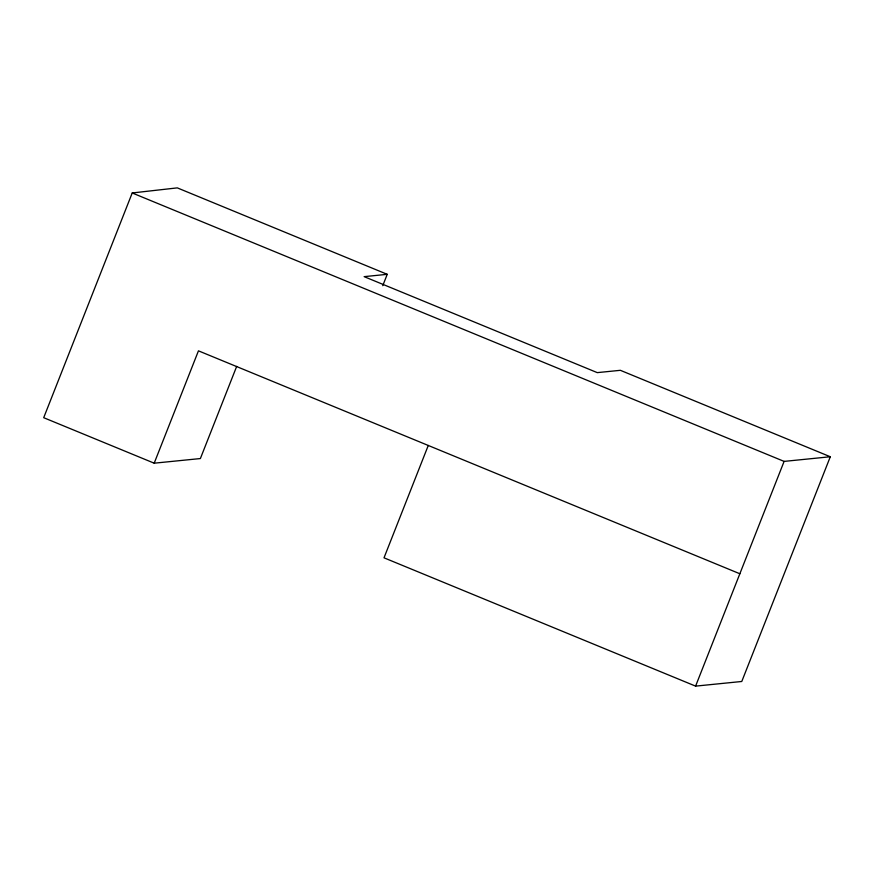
<?xml version="1.0" encoding="UTF-8"?>
<svg xmlns="http://www.w3.org/2000/svg" width="874" height="874" viewBox="0 0 874 874"><rect width="100%" height="100%" fill="white"/><g stroke="black" fill="none" stroke-linecap="round" stroke-linejoin="round"><path stroke-width="1.31" d="M382.757 285.689L387.237 274.327L177.302 187.877L132.225 192.968L43.7 417.696L154.195 463.187L200.375 458.555L236.679 366.392M154.195 463.187L198.453 350.835L739.852 573.759M428.271 445.456L384.014 557.82L695.595 686.123L741.775 681.48L830.3 456.752L620.365 370.314L597.27 372.63L364.141 276.643L387.237 274.327M695.595 686.123L784.109 461.396L830.3 456.752M132.225 192.968L784.109 461.396"/></g></svg>
